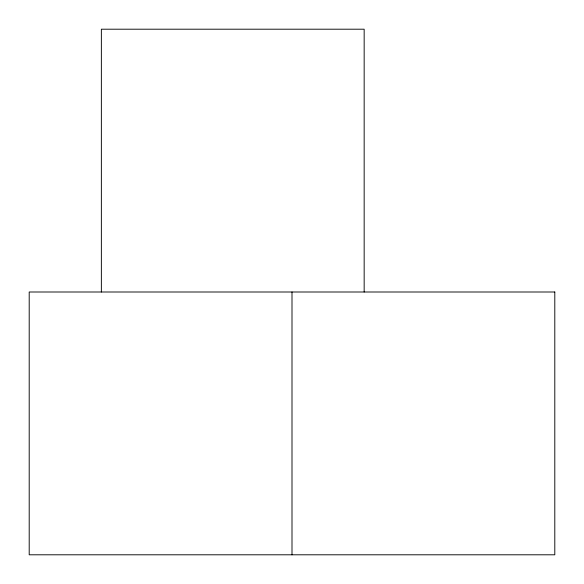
<?xml version="1.0" encoding="UTF-8"?>
<svg xmlns="http://www.w3.org/2000/svg" width="584" height="584" viewBox="0 0 584 584"><rect width="100%" height="100%" fill="white"/><g stroke="black" fill="none" stroke-linecap="round" stroke-linejoin="round"><path stroke-width="0.88" d="M364.161 292L364.161 29.2L101.36 29.2L101.36 292M292 292L292 554.8M554.8 292L29.2 292L29.2 554.8L554.8 554.8L554.8 292"/></g></svg>
